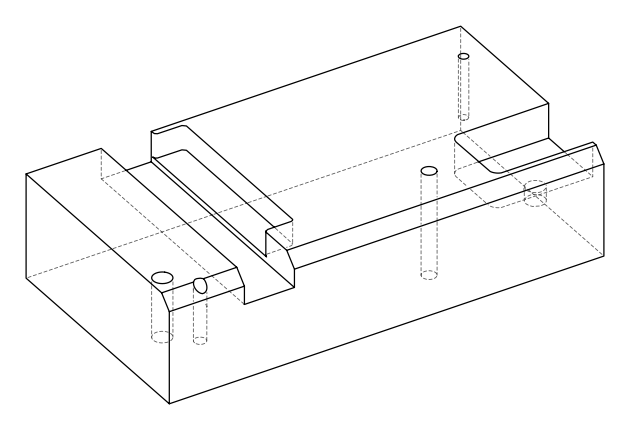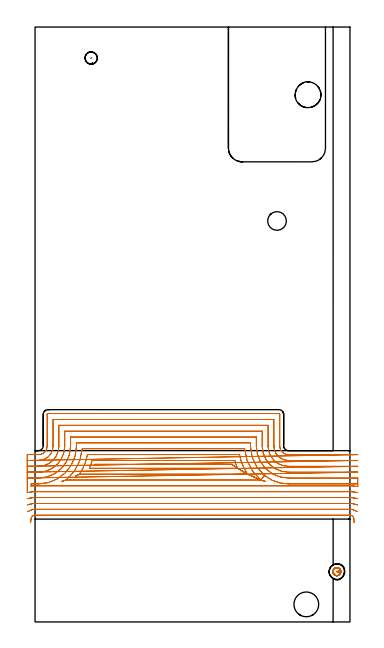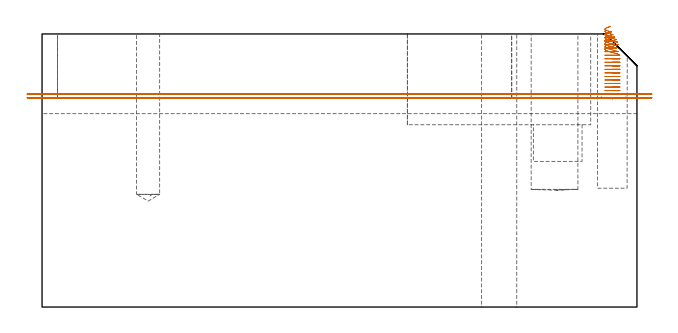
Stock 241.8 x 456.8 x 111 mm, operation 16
(PLAN: 18 operations, 13 tool changes, 228.6 min)
(1 SPOT_DRILL | STEP1HOLE | NXT0321_9005460120000 | 0.03 min | 2 mm3)
(2 SPOT_DRILL_1 | STEP1POCKET | NXT0321_9005460120000 | 0.03 min | 1 mm3)
(3 SPOT_DRILL_2 | STEP1POCKET_2 | NXT0321_9005460120000 | 0.06 min | 4337 mm3)
(4 SPOT_DRILL_3 | STEP1POCKET_3 | NXT0321_9005460120000 | 0.03 min | 1 mm3)
(5 DRILL_BLIND_HOLE_INTO_CENTER | STEP1HOLE | UGT0301_209 | 0.07 min | 841 mm3)
(6 GUN_DRILL_THROUGH_HOLE | STEP1HOLE | UGT0307_006 | 0.55 min | 6232 mm3)
(7 DRILL_TO_ENLARGE_THROUGH_HOLE | STEP1HOLE | UGT0301_275 | 0.48 min | 10698 mm3)
(8 DRILL_BLIND_HOLE_INTO_CENTER_1 | STEP1POCKET | UGT0301_197 | 0.26 min | 2895 mm3)
(9 DRILL_TO_ENLARGE_BLIND_HOLE | STEP1POCKET | UGT0301_373 | 0.26 min | 4165 mm3)
(10 INDEXABLE_INSERT_DRILL_BLIND_HOLE_FROM_SOLID | STEP1POCKET_1 | NXT0302_009 | 0.26 min | 17906 mm3)
(11 DRILL_BLIND_HOLE_INTO_CENTER_2 | STEP1POCKET_2 | UGT0301_373 | 0.08 min | 1498 mm3)
(12 DRILL_BLIND_HOLE_INTO_CENTER_3 | STEP1POCKET_3 | UGT0301_209 | 0.28 min | 4552 mm3)
(13 MILL_ROUGH_BLIND_HOLE_CONTOUR | STEP1POCKET_2 | UGT0201_129 | Spiral | 0.66 min | 5548 mm3)
(14 AREA_MILL | FG_CHAMFER_SURFACE | UGT0205_001 | 3.39 min | 6778 mm3)
(15 AREA_MILL_1 | FG_CHAMFER_SURFACE_1 | UGT0205_001 | 13.26 min | 27633 mm3)
(16 MILL_OPEN_POCKET | POCKET_OPEN | NXT0201_008 | Follow Part, ap 1.5, ae 75% | 195.73 min | 478354 mm3)
(17 MILL_SLOT | SLOT_PARTIAL_RECTANGULAR | UGT0201_094 | Follow Part, ap 5, ae 75% | 11.82 min | 276010 mm3)
(18 MILL_RECTANGULAR_SLOT | SLOT_RECTANGULAR | UGT0201_020 | Follow Part, ap 12.5, ae 75% | 1.4 min | 82522 mm3)
(TOOL NXT0321_9005460120000 | NC Spot Drill, 142deg, 12mm, Carbide, Uncoated | D12 PA142 FL30 Z2)
(TOOL UGT0301_209 | Twist Drill 9.4 mm | D9.4 PA118 FL78 Z2)
(TOOL UGT0307_006 | Gun Drill 9 mm | D9 PA130 FL24 Z1)
(TOOL UGT0301_275 | Twist Drill 14.3 mm | D14.3 PA118 FL114 Z2)
(TOOL UGT0301_197 | Twist Drill 7.8 mm | D7.8 PA118 FL73 Z2)
(TOOL UGT0301_373 | Twist Drill Flat Bottom 12 mm | D12 PA180 FL101 Z2)
(TOOL NXT0302_009 | Index. Insert Drill 19mm [880-D1900L25-05] | D19 PA176 FL95 Z2)
(TOOL UGT0201_129 | Carbide End Mill 11.9 | D11.9 FL15 Z4)
(TOOL UGT0205_001 | Chamfer Mill 20 x 3 x 45 deg. | D20 FL50 Z2)
(TOOL NXT0201_008 | ENDMILL 6mm [2P460-0600-NA 1630] | D6 FL26 Z6)
(TOOL UGT0201_094 | End mill 20 mm | D20 FL38 Z4)
(TOOL UGT0201_020 | End mill 50 mm | D50 FL50 Z4)
(OP 16 MILL_OPEN_POCKET, part 2 of 2)
G0 X247.8 Y106. Z86.539
G1 X244.8
X194.5 F500.
G2 X176.174 Y112.496 R29.1
G1 X173.34 Y109.
X163.114 Y113.5
X155.483 Y118.
X151.176 Y120.97
X151.156 Y121.03
X46.044
X46.024 Y120.97
X151.176
X155.483 Y118.
G2 X153.372 Y124. R42.6
G1 X43.828
G2 X41.717 Y118. R42.6
G1 X155.483
X163.114 Y113.5
G2 X156.976 Y128.5 R38.1
G1 X40.224
G2 X34.086 Y113.5 R38.1
G1 X31.302 Y112.1
X34.086 Y113.5
X163.114
X173.34 Y109.
G2 X160.966 Y133. R33.6
G1 X36.234
G2 X23.86 Y109. R33.6
G1 X20.393 Y107.87
X23.86 Y109.
X173.34
X176.807 Y107.87
X173.34 Y109.
X176.174 Y112.496
G2 X165.4 Y135.1 R29.1
G1 Y137.5
X31.8
Y135.1
G2 X2.7 Y106. R29.1
G1 X-3.
Y104.323
G2 X0. Y104.5 R25.5
G1 X241.8
G2 X244.8 Y104.323 R25.5
G1 X247.779 Y103.97 F250.
X247.8 Y110.5
X244.8
X194.5 F500.
G2 X169.9 Y135.1 R24.6
G1 Y142.
X27.3
Y135.1
G2 X2.7 Y110.5 R24.6
G1 X-3.
X-6. F250.
X247.8 Y115. F500.
X244.8 F250.
X194.5 F500.
G2 X174.4 Y135.1 R20.1
G1 Y146.5
X22.8
Y135.1
G2 X2.7 Y115. R20.1
G1 X-3.
X-6. F250.
X247.8 Y119.5 F500.
X244.8 F250.
X194.5 F500.
G2 X178.9 Y135.1 R15.6
G1 Y151.
X18.3
Y135.1
G2 X2.7 Y119.5 R15.6
G1 X-3.
X-6. F250.
X247.8 Y124. F500.
X244.8 F250.
X194.5 F500.
G2 X183.4 Y135.1 R11.1
G1 Y155.5
X13.8
Y135.1
G2 X2.7 Y124. R11.1
G1 X-3.
X-6. F250.
X247.8 Y128.5 F500.
X244.8 F250.
X194.5 F500.
G2 X187.9 Y135.1 R6.6
G1 Y159.4
G3 X187.3 Y160. R0.6
G1 X9.9
G3 X9.3 Y159.4 R0.6
G1 Y135.1
G2 X2.7 Y128.5 R6.6
G1 X-3.
X-6. F250.
X-5.969 Y99.356
X-3. Y99.785
G2 X0. Y100. R21. F500.
G1 X241.8
G2 X244.8 Y99.785 R21.
G1 X247.769 Y99.356 F250.
G0 Z121.001
X-5.95 Y94.68
Z86.539
G1 X-3. Y95.225
G2 X0. Y95.5 R16.5 F500.
G1 X241.8
G2 X244.8 Y95.225 R16.5
G1 X247.75 Y94.68 F250.
G0 Z121.001
X-5.905 Y89.869
Z86.539
G1 X-3. Y90.619
G2 X0. Y91. R12. F500.
G1 X241.8
G2 X244.8 Y90.619 R12.
G1 X247.705 Y89.869 F250.
G0 Z121.001
X-5.75 Y84.674
Z86.539
G1 X-3. Y85.874
G2 X0. Y86.5 R7.5 F500.
G1 X241.8
G2 X244.8 Y85.874 R7.5
G1 X247.55 Y84.674 F250.
G0 Z121.001
X-3.393 Y76.453
Z86.539
G1 X-2.97 Y79.423
G2 X0. Y82. R3. F500.
G1 X241.8
G2 X244.79 Y79.245 R3.
G1 X245.035 Y76.255 F250.
G0 X247.8 Y106. Z85.1
G1 X244.8
X194.5 F500.
G2 X176.174 Y112.496 R29.1
G1 X173.34 Y109.
X163.114 Y113.5
X155.483 Y118.
X151.176 Y120.97
X151.156 Y121.03
X46.044
X46.024 Y120.97
X151.176
X155.483 Y118.
G2 X153.372 Y124. R42.6
G1 X43.828
G2 X41.717 Y118. R42.6
G1 X155.483
X163.114 Y113.5
G2 X156.976 Y128.5 R38.1
G1 X40.224
G2 X34.086 Y113.5 R38.1
G1 X31.302 Y112.1
X34.086 Y113.5
X163.114
X173.34 Y109.
G2 X160.966 Y133. R33.6
G1 X36.234
G2 X23.86 Y109. R33.6
G1 X20.393 Y107.87
X23.86 Y109.
X173.34
X176.807 Y107.87
X173.34 Y109.
X176.174 Y112.496
G2 X165.4 Y135.1 R29.1
G1 Y137.5
X31.8
Y135.1
G2 X2.7 Y106. R29.1
G1 X-3.
Y104.323
G2 X0. Y104.5 R25.5
G1 X241.8
G2 X244.8 Y104.323 R25.5
G1 X247.779 Y103.97 F250.
X247.8 Y110.5
X244.8
X194.5 F500.
G2 X169.9 Y135.1 R24.6
G1 Y142.
X27.3
Y135.1
G2 X2.7 Y110.5 R24.6
G1 X-3.
X-6. F250.
X247.8 Y115. F500.
X244.8 F250.
X194.5 F500.
G2 X174.4 Y135.1 R20.1
G1 Y146.5
X22.8
Y135.1
G2 X2.7 Y115. R20.1
G1 X-3.
X-6. F250.
X247.8 Y119.5 F500.
X244.8 F250.
X194.5 F500.
G2 X178.9 Y135.1 R15.6
G1 Y151.
X18.3
Y135.1
G2 X2.7 Y119.5 R15.6
G1 X-3.
X-6. F250.
X247.8 Y124. F500.
X244.8 F250.
X194.5 F500.
G2 X183.4 Y135.1 R11.1
G1 Y155.5
X13.8
Y135.1
G2 X2.7 Y124. R11.1
G1 X-3.
X-6. F250.
X247.8 Y128.5 F500.
X244.8 F250.
X194.5 F500.
G2 X187.9 Y135.1 R6.6
G1 Y159.4
G3 X187.3 Y160. R0.6
G1 X9.9
G3 X9.3 Y159.4 R0.6
G1 Y135.1
G2 X2.7 Y128.5 R6.6
G1 X-3.
X-6. F250.
X-5.969 Y99.356
X-3. Y99.785
G2 X0. Y100. R21. F500.
G1 X241.8
G2 X244.8 Y99.785 R21.
G1 X247.769 Y99.356 F250.
G0 Z121.001
X-5.95 Y94.68
Z85.1
G1 X-3. Y95.225
G2 X0. Y95.5 R16.5 F500.
G1 X241.8
G2 X244.8 Y95.225 R16.5
G1 X247.75 Y94.68 F250.
G0 Z121.001
X-5.905 Y89.869
Z85.1
G1 X-3. Y90.619
G2 X0. Y91. R12. F500.
G1 X241.8
G2 X244.8 Y90.619 R12.
G1 X247.705 Y89.869 F250.
G0 Z121.001
X-5.75 Y84.674
Z85.1
G1 X-3. Y85.874
G2 X0. Y86.5 R7.5 F500.
G1 X241.8
G2 X244.8 Y85.874 R7.5
G1 X247.55 Y84.674 F250.
G0 Z121.001
X-3.393 Y76.453
Z85.1
G1 X-2.97 Y79.423
G2 X0. Y82. R3. F500.
G1 X241.8
G2 X244.79 Y79.245 R3.
G1 X245.035 Y76.255 F250.
G0 Z121.001
X231.004 Y41.492
Z114.001
G1 X230.892 Y41.447 Z113.969
X230.681 Y41.396 Z113.911
X230.35 Y41.228 Z113.811
X230.328 Y41.215 Z113.805
X230.011 Y41.001 Z113.702
X229.64 Y40.677 Z113.57
X229.561 Y40.592 Z113.539
X229.32 Y40.274 Z113.432
X229.069 Y39.824 Z113.294
X228.902 Y39.338 Z113.156
X228.823 Y38.886 Z113.033
X228.814 Y38.433 Z112.912
X228.874 Y37.98 Z112.789
X229.033 Y37.449 Z112.641
X229.058 Y37.388 Z112.623
X229.207 Y37.105 Z112.537
X229.545 Y36.637 Z112.383
X230.08 Y36.143 Z112.188
X230.239 Y36.037 Z112.136
X230.355 Y35.987 Z112.103
X230.544 Y35.873 Z112.043
X230.681 Y35.804 Z112.003
X231.229 Y35.647 Z111.85
X231.309 Y35.62 Z111.827
X231.299 Y35.591 Z111.819
X231.309 Y35.62 Z111.811
X230.892 Y35.753 Z111.693
X230.681 Y35.804 Z111.635
X230.239 Y36.037 Z111.501
X230.08 Y36.143 Z111.45
X229.545 Y36.637 Z111.255
X229.207 Y37.105 Z111.1
X229.058 Y37.388 Z111.015
X229.033 Y37.449 Z110.997
X228.874 Y37.98 Z110.848
X228.814 Y38.433 Z110.726
X228.823 Y38.886 Z110.605
X228.902 Y39.338 Z110.481
X229.069 Y39.824 Z110.344
X229.32 Y40.274 Z110.206
X229.561 Y40.592 Z110.099
X229.64 Y40.677 Z110.068
X230.011 Y41.001 Z109.936
X230.328 Y41.215 Z109.833
X230.35 Y41.228 Z109.826
X230.681 Y41.396 Z109.727
X230.892 Y41.447 Z109.669
X231.024 Y41.501 Z109.631
X231.239 Y41.568 Z109.57
X231.23 Y41.596 Z109.562
G3 X231.299 Y35.591 R3.05 F500.
G0 X229.31 Y40.258 Z112.562
G1 X229.069 Y39.824 Z112.429 F250.
X228.902 Y39.338 Z112.292
X228.823 Y38.886 Z112.169
X228.814 Y38.433 Z112.047
X228.874 Y37.98 Z111.925
X229.033 Y37.449 Z111.776
X229.058 Y37.388 Z111.758
X229.207 Y37.105 Z111.673
X229.545 Y36.637 Z111.518
X230.08 Y36.143 Z111.323
X230.564 Y35.863 Z111.173
X230.704 Y35.829 Z111.134
X230.983 Y35.716 Z111.054
X231.307 Y35.637 Z110.964
X231.638 Y35.592 Z110.875
X231.82 Y35.6 Z110.826
X232.002 Y35.586 Z110.777
X231.999 Y35.557 Z110.769
X232.002 Y35.586 Z110.761
X231.82 Y35.6 Z110.712
X231.638 Y35.592 Z110.664
X231.307 Y35.637 Z110.574
X230.983 Y35.716 Z110.485
X230.704 Y35.829 Z110.404
X230.564 Y35.863 Z110.366
X230.544 Y35.873 Z110.36
X230.08 Y36.143 Z110.216
X229.545 Y36.637 Z110.02
X229.207 Y37.105 Z109.866
X229.058 Y37.388 Z109.78
X229.033 Y37.449 Z109.762
X228.874 Y37.98 Z109.614
X228.814 Y38.433 Z109.491
X228.823 Y38.886 Z109.37
X228.902 Y39.338 Z109.247
X229.069 Y39.824 Z109.109
X229.32 Y40.274 Z108.971
X229.561 Y40.592 Z108.864
X229.64 Y40.677 Z108.833
X230.011 Y41.001 Z108.701
X230.441 Y41.275 Z108.564
X230.565 Y41.337 Z108.527
X230.704 Y41.371 Z108.489
X231.09 Y41.521 Z108.378
X231.274 Y41.538 Z108.328
X231.481 Y41.585 Z108.272
X231.638 Y41.608 Z108.229
X231.82 Y41.6 Z108.18
X232.002 Y41.614 Z108.131
X231.999 Y41.643 Z108.123
G3 X231.999 Y35.557 R-3.05 F500.
G0 X228.844 Y38.201 Z111.123
G1 X228.874 Y37.98 Z111.063 F250.
X229.033 Y37.449 Z110.915
X229.058 Y37.388 Z110.897
X229.207 Y37.105 Z110.811
X229.545 Y36.637 Z110.657
X230.065 Y36.158 Z110.467
X230.085 Y36.149 Z110.462
X230.474 Y35.916 Z110.34
X230.517 Y35.905 Z110.328
X230.983 Y35.716 Z110.193
X231.483 Y35.615 Z110.057
X231.625 Y35.623 Z110.019
X231.938 Y35.601 Z109.935
X232.03 Y35.602 Z109.91
X232.758 Y35.736 Z109.711
X232.763 Y35.706 Z109.703
X232.758 Y35.736 Z109.695
X232.03 Y35.602 Z109.497
X231.938 Y35.601 Z109.472
X231.625 Y35.623 Z109.388
X231.483 Y35.615 Z109.35
X231.429 Y35.624 Z109.335
X230.983 Y35.716 Z109.213
X230.517 Y35.905 Z109.078
X230.474 Y35.916 Z109.066
X230.085 Y36.149 Z108.945
X230.065 Y36.158 Z108.939
X229.545 Y36.637 Z108.749
X229.207 Y37.105 Z108.595
X229.058 Y37.388 Z108.509
X229.033 Y37.449 Z108.491
X228.874 Y37.98 Z108.343
X228.814 Y38.433 Z108.22
X228.823 Y38.886 Z108.099
X228.902 Y39.338 Z107.976
X229.069 Y39.824 Z107.838
X229.32 Y40.274 Z107.7
X229.561 Y40.592 Z107.593
X229.64 Y40.677 Z107.562
X230.011 Y41.001 Z107.43
X230.448 Y41.278 Z107.291
X230.977 Y41.481 Z107.139
X231.481 Y41.585 Z107.001
X231.625 Y41.577 Z106.963
X231.938 Y41.599 Z106.879
X232.03 Y41.598 Z106.854
X232.235 Y41.556 Z106.798
X232.395 Y41.543 Z106.755
X232.625 Y41.505 Z106.692
X232.63 Y41.535 Z106.684
G3 X232.763 Y35.706 R-3.05 F500.
G0 X230.049 Y36.172 Z109.684
G1 X230.438 Y35.937 Z109.563 F250.
X230.983 Y35.716 Z109.405
X231.066 Y35.693 Z109.382
X231.371 Y35.64 Z109.299
X231.869 Y35.606 Z109.165
X231.927 Y35.618 Z109.149
X232.2 Y35.633 Z109.076
X232.734 Y35.741 Z108.93
X232.991 Y35.834 Z108.857
X233.382 Y36.04 Z108.738
X233.448 Y36.069 Z108.719
X233.46 Y36.041 Z108.711
X233.448 Y36.069 Z108.703
X233.251 Y35.979 Z108.645
X232.991 Y35.834 Z108.565
X232.734 Y35.741 Z108.492
X232.2 Y35.633 Z108.346
X231.927 Y35.618 Z108.273
X231.869 Y35.606 Z108.257
X231.371 Y35.64 Z108.123
X231.347 Y35.639 Z108.116
X230.983 Y35.716 Z108.017
X230.438 Y35.937 Z107.859
X230.085 Y36.149 Z107.749
X230.054 Y36.167 Z107.739
X229.545 Y36.637 Z107.554
X229.207 Y37.105 Z107.399
X229.058 Y37.388 Z107.313
X229.033 Y37.449 Z107.296
X228.874 Y37.98 Z107.147
X228.814 Y38.433 Z107.025
X228.823 Y38.886 Z106.903
X228.902 Y39.338 Z106.78
X229.069 Y39.824 Z106.642
X229.32 Y40.274 Z106.504
X229.561 Y40.592 Z106.398
X229.64 Y40.677 Z106.366
X230.011 Y41.001 Z106.234
X230.304 Y41.199 Z106.14
X230.369 Y41.235 Z106.12
X230.914 Y41.456 Z105.962
X231.058 Y41.489 Z105.923
X231.371 Y41.56 Z105.837
X231.869 Y41.594 Z105.703
X231.927 Y41.582 Z105.687
X232.39 Y41.543 Z105.563
X232.535 Y41.49 Z105.521
X232.852 Y41.412 Z105.434
X232.991 Y41.366 Z105.394
X233.458 Y41.125 Z105.253
X233.47 Y41.152 Z105.245
G3 X233.46 Y36.041 R-3.05 F500.
G0 X232.039 Y35.627 Z108.245
G1 X232.151 Y35.637 Z108.215 F250.
X232.43 Y35.669 Z108.14
X232.694 Y35.74 Z108.067
X232.712 Y35.75 Z108.061
X233.397 Y36.051 Z107.861
X233.93 Y36.459 Z107.681
X233.949 Y36.436 Z107.673
X233.93 Y36.459 Z107.665
X233.397 Y36.051 Z107.485
X232.694 Y35.74 Z107.279
X232.422 Y35.668 Z107.203
X232.151 Y35.637 Z107.13
X231.822 Y35.609 Z107.042
X231.371 Y35.64 Z106.92
X231.324 Y35.643 Z106.908
X231.048 Y35.698 Z106.833
X230.983 Y35.716 Z106.814
X230.438 Y35.937 Z106.657
X230.054 Y36.167 Z106.537
X229.545 Y36.637 Z106.351
X229.207 Y37.105 Z106.197
X229.058 Y37.388 Z106.111
X229.033 Y37.449 Z106.093
X228.874 Y37.98 Z105.945
X228.814 Y38.433 Z105.822
X228.823 Y38.886 Z105.701
X228.902 Y39.338 Z105.578
X229.069 Y39.824 Z105.44
X229.32 Y40.274 Z105.302
X229.561 Y40.592 Z105.195
X229.64 Y40.677 Z105.164
X230.011 Y41.001 Z105.032
X230.283 Y41.185 Z104.944
X230.387 Y41.242 Z104.912
X230.914 Y41.456 Z104.76
X231.371 Y41.56 Z104.634
X231.822 Y41.591 Z104.513
X232.277 Y41.553 Z104.391
X232.73 Y41.442 Z104.266
X233.27 Y41.212 Z104.109
X233.657 Y40.949 Z103.983
X234.125 Y40.528 Z103.814
X234.144 Y40.551 Z103.806
G3 X233.949 Y36.436 R-3.05 F500.
G0 X234.319 Y36.997 Z106.806
G1 X234.079 Y36.657 Z106.695 F250.
X233.579 Y36.187 Z106.511
X233.569 Y36.18 Z106.508
X233.22 Y35.966 Z106.398
X232.712 Y35.75 Z106.25
X232.673 Y35.734 Z106.239
X232.529 Y35.692 Z106.199
X232.333 Y35.652 Z106.145
X231.822 Y35.609 Z106.008
X231.324 Y35.643 Z105.874
X231.048 Y35.698 Z105.799
X230.983 Y35.716 Z105.78
X230.438 Y35.937 Z105.623
X230.054 Y36.167 Z105.503
X229.545 Y36.637 Z105.317
X229.208 Y37.103 Z105.163
X229.055 Y37.396 Z105.075
X229.033 Y37.449 Z105.059
X228.874 Y37.98 Z104.911
X228.814 Y38.433 Z104.788
X228.823 Y38.886 Z104.667
X228.902 Y39.338 Z104.544
X229.069 Y39.824 Z104.406
X229.32 Y40.274 Z104.268
X229.561 Y40.592 Z104.161
X229.64 Y40.677 Z104.13
X230.011 Y41.001 Z103.998
X230.283 Y41.185 Z103.91
X230.387 Y41.242 Z103.878
X230.914 Y41.456 Z103.726
X231.368 Y41.56 Z103.601
X231.822 Y41.591 Z103.479
X232.277 Y41.553 Z103.357
X232.73 Y41.442 Z103.232
X233.27 Y41.212 Z103.075
X233.339 Y41.172 Z103.053
X233.657 Y40.949 Z102.949
X233.92 Y40.715 Z102.855
X234.099 Y40.537 Z102.787
X234.205 Y40.406 Z102.742
X234.342 Y40.195 Z102.675
X234.419 Y40.078 Z102.637
X234.542 Y39.814 Z102.559
X234.767 Y39.167 Z102.376
X234.795 Y39.179 Z102.367
G3 X234.802 Y38.063 R-3.05 F500.
G0 Z121.001
X231.85 Y38.6
Z100.929
G1 X234.85 F250.
G3 X231.8 Y41.65 R3.05 F500.
X234.85 Y38.6 R-3.05
X234.688 Y39.582 R3.05
G1 X231.847 Y38.616 F250.
G0 X231.85 Y38.6 Z99.49
G1 X234.85
G3 X231.8 Y41.65 R3.05 F500.
X234.85 Y38.6 R-3.05
X234.688 Y39.582 R3.05
G1 X231.847 Y38.616 F250.
G0 X231.85 Y38.6 Z98.051
G1 X234.85
G3 X231.8 Y41.65 R3.05 F500.
X234.85 Y38.6 R-3.05
X234.688 Y39.582 R3.05
G1 X231.847 Y38.616 F250.
G0 X231.85 Y38.6 Z96.612
G1 X234.85
G3 X231.8 Y41.65 R3.05 F500.
X234.85 Y38.6 R-3.05
X234.688 Y39.582 R3.05
G1 X231.847 Y38.616 F250.
G0 X231.85 Y38.6 Z95.173
G1 X234.85
G3 X231.8 Y41.65 R3.05 F500.
X234.85 Y38.6 R-3.05
X234.688 Y39.582 R3.05
G1 X231.847 Y38.616 F250.
G0 X231.85 Y38.6 Z93.734
G1 X234.85
G3 X231.8 Y41.65 R3.05 F500.
X234.85 Y38.6 R-3.05
X234.688 Y39.582 R3.05
G1 X231.847 Y38.616 F250.
G0 X231.85 Y38.6 Z92.295
G1 X234.85
G3 X231.8 Y41.65 R3.05 F500.
X234.85 Y38.6 R-3.05
X234.688 Y39.582 R3.05
G1 X231.847 Y38.616 F250.
G0 X231.85 Y38.6 Z90.856
G1 X234.85
G3 X231.8 Y41.65 R3.05 F500.
X234.85 Y38.6 R-3.05
X234.688 Y39.582 R3.05
G1 X231.847 Y38.616 F250.
G0 X231.85 Y38.6 Z89.417
G1 X234.85
G3 X231.8 Y41.65 R3.05 F500.
X234.85 Y38.6 R-3.05
X234.688 Y39.582 R3.05
G1 X231.847 Y38.616 F250.
G0 X231.85 Y38.6 Z87.978
G1 X234.85
G3 X231.8 Y41.65 R3.05 F500.
X234.85 Y38.6 R-3.05
X234.688 Y39.582 R3.05
G1 X231.847 Y38.616 F250.
G0 X231.85 Y38.6 Z86.539
G1 X234.85
G3 X231.8 Y41.65 R3.05 F500.
X234.85 Y38.6 R-3.05
X234.688 Y39.582 R3.05
G1 X231.847 Y38.616 F250.
G0 X231.85 Y38.6 Z85.1
G1 X234.85
G3 X231.8 Y41.65 R3.05 F500.
X234.85 Y38.6 R-3.05
X234.688 Y39.582 R3.05
G1 X231.847 Y38.616 F250.
G0 Z121.001
M5
M2
